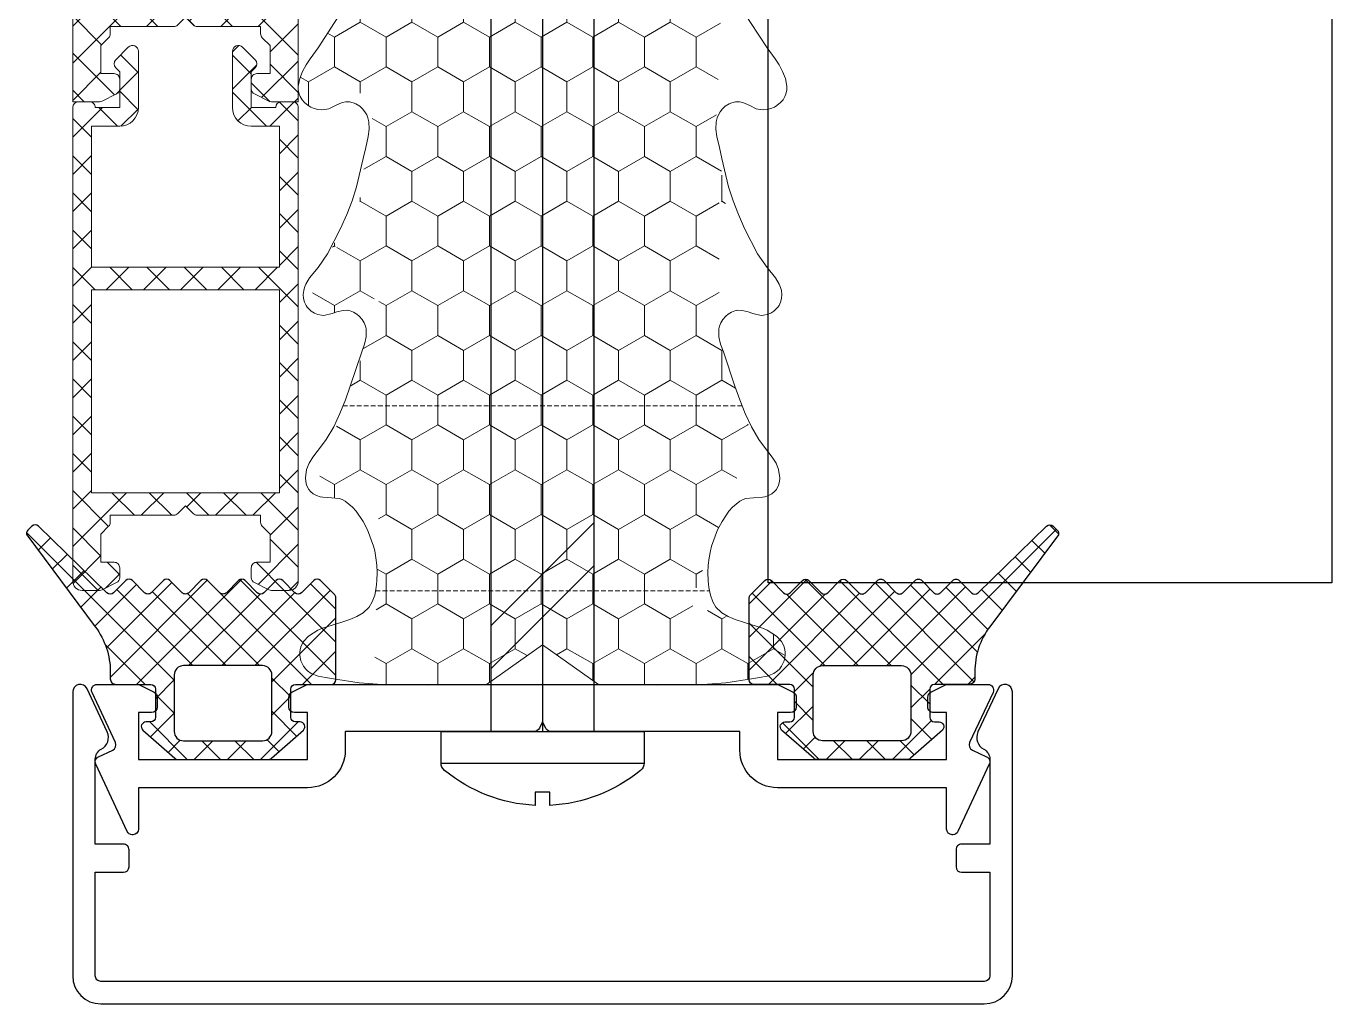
# Model space of a CAD drawing. Header units: millimetres. Extents: x 1744 to 18744, y -2272 to 2782.
# Drawn here: x 10935.5 to 11004.9, y -859.6 to -807.6 of the extents above; entities that cross this region are included whole.
import ezdxf

# ---------------------------------------------------------------- set-up
doc = ezdxf.new("R2010")
doc.units = ezdxf.units.MM
doc.linetypes.add('HIDDEN', pattern=[0.375, 0.25, -0.125])
for name, color, linetype, lineweight in [('2', 3, 'HIDDEN', 13), ('Уплотнители', 1, 'Continuous', 20), ('Штриховка', 1, 'Continuous', 5)]:
    doc.layers.add(name, color=color, linetype=linetype, lineweight=lineweight)
doc.layers.add('Steklopaket', color=5, linetype='Continuous')

# ---------------------------------------------------------------- blocks, each defined once
blk = doc.blocks.new('КП45313-2')
blk.add_lwpolyline([(-12.42917960675186, -2.601713530158574, -0.1164338214657997), (-12.56334368540229, -2.570041687458338), (-13.33416407865297, -2.184631490832998, -0.2840790438404123), (-13.50000000000182, -1.916303333533051), (-13.50000000000182, -1.401713530157849, -0.4142135623730951), (-13.20000000000254, -1.101713530158574), (-12.50000000000182, -1.101713530158574), (-12.50000000000182, 1.398286469841422), (-21.50000000000182, 1.398286469841422), (-21.50000000000182, -1.101713530158574), (-20.80000000000291, -1.101713530158574, -0.4142135623730951), (-20.50000000000182, -1.401713530157849), (-20.50000000000182, -1.916303333533051, -0.2840790438404119), (-20.66583592135248, -2.184631490832998), (-21.43665631460317, -2.570041687458338, -0.1164338214658538), (-21.57082039325178, -2.601713530158574), (-23.70000000000255, -2.601713530158574, -0.5486187866266353), (-23.97189233611425, -2.174928051635561), (-22.72678547852411, 0.4952122212366703, 0.4142135623730518), (-22.87189233611389, 0.8938900358702992), (-23.62678547852556, 1.245902489265517, -0.4142135623730517), (-23.77189233611352, 1.644580303898234), (-22.10228166233901, 5.225071948364075, -0.2914734195861178), (-21.8303893262273, 5.398286469841423), (-21.80000000000291, 5.398286469841423, -0.4142135623730951), (-21.50000000000364, 5.098286469842148), (-21.50000000000364, 2.898286469841423), (-12.50000000000364, 2.898286469841423, -0.4142135623730284), (-10.50000000000363, 0.8982864698423327), (-10.50000000000182, -0.1017135301576673), (-0.4354101966273447, -0.1017135301585768, -0.2840790438404208), (-0.1670820393264876, -0.2675494515074206), (-3.638e-12, -0.6017135301585768), (0.1670820393228496, -0.2675494515074206, -0.2840790438404123), (0.4354101966237069, -0.1017135301585768), (10.49999999999636, -0.1017135301585768), (10.49999999999636, 0.8982864698423327, -0.4142135623730542), (12.49999999999636, 2.89828646984233), (21.49999999999636, 2.898286469841423), (21.49999999999636, 5.098286469842148, -0.4142135623730699), (21.79999999999745, 5.398286469842332), (21.83038932622368, 5.398286469842332, -0.2914734195860797), (22.10228166233355, 5.225071948364075), (23.77189233610807, 1.644580303898234, -0.4142135623730517), (23.62678547852011, 1.245902489265517), (22.87189233610843, 0.8938900358702992, 0.4142135623730518), (22.72678547852047, 0.4952122212366703), (23.97189233610879, -2.174928051635561, -0.5486187866266353), (23.69999999999709, -2.601713530158574), (21.57082039324814, -2.601713530158574, -0.1164338214658538), (21.43665631459771, -2.570041687458338), (20.66583592134703, -2.184631490832998, -0.2840790438404119), (20.49999999999636, -1.916303333533051), (20.49999999999636, -1.401713530157849, -0.4142135623730951), (20.79999999999746, -1.101713530158574), (21.49999999999636, -1.101713530158574), (21.49999999999636, 1.398286469841422), (12.49999999999636, 1.398286469841422), (12.49999999999636, -1.101713530158574), (13.19999999999709, -1.101713530158574, -0.4142135623730951), (13.49999999999636, -1.401713530157849), (13.49999999999636, -1.916303333533051, -0.2840790438404123), (13.33416407864752, -2.184631490832998), (12.56334368539683, -2.570041687458338, -0.1164338214657993), (12.42917960674822, -2.601713530158574)], format="xyb", close=True)
blk = doc.blocks.new('ТПУ-007ММ')
at = {"true_color": 0xafd9aa}
h = blk.add_hatch(dxfattribs=at)
h.set_pattern_fill('ANSI37', color=9, scale=10, angle=180, style=0)
h.set_pattern_definition([(225, (-3851.062278646376, 2334.401214431863), (0.8838834764831842, -0.8838834764831845), []), (315, (-3851.062278646376, 2334.401214431863), (0.8838834764831845, 0.8838834764831842), [])])
edge = h.paths.add_edge_path(flags=16)
edge.add_line((2.100000000000362, -1), (-2.099999999999452, -1))
edge.add_arc((-2.099999999999452, -1.5), 0.5, 90, 180)
edge.add_line((-2.599999999999451, -1.5), (-2.599999999999451, -4.5))
edge.add_arc((-2.099999999999452, -4.5), 0.5, 180, 270)
edge.add_line((-2.099999999999452, -5), (2.100000000000358, -5))
edge.add_arc((2.100000000000362, -4.5), 0.5, 270, 360)
edge.add_line((2.600000000000363, -4.5), (2.600000000000363, -1.5))
edge.add_arc((2.100000000000362, -1.5), 0.5, 0, 90)
edge = h.paths.add_edge_path()
edge.add_arc((-3.849999999999451, -2.25), 0.25, 0, 90, ccw=False)
edge.add_line((-3.599999999999451, -2.25), (-3.599999999999451, -3.75))
edge.add_arc((-3.849999999999451, -3.75), 0.25, -90, 0, ccw=False)
edge.add_line((-3.849999999999451, -4), (-5.75, -4))
edge.add_arc((-5.75, -4.25), 0.25, 90, 180)
edge.add_line((-6, -4.25), (-6, -8.620710677857005))
edge.add_arc((-5.800000000000141, -8.620710677856747), 0.1999999999998589, 180.0000000000738, 224.9999999902793)
edge.add_line((-5.941421356261344, -8.762132034069962), (-5.17677669529621, -9.52677669529612))
edge.add_arc((-4.999999999999771, -9.349999999999712), 0.2499999999997005, 224.9999999999954, 314.9999999087703)
edge.add_line((-4.82322330498482, -9.526776695577608), (-4.176776692393103, -8.880330085326475))
edge.add_arc((-3.999999997096437, -9.057106780622993), 0.2499999999999367, 45.000000091357606, 135.0000000000242, ccw=False)
edge.add_line((-3.823223302081713, -8.880330085044532), (-3.176776692393103, -9.526776695293393))
edge.add_arc((-2.999999997096209, -9.34999999999652), 0.2500000000003486, 224.9999999999965, 314.9999999096534)
edge.add_line((-2.823223302078075, -9.526776695572153), (-2.176776692393104, -8.880330085301011))
edge.add_arc((-1.999999997096438, -9.057106780597373), 0.2499999999998262, 45.00000009958609, 135.0000000000495, ccw=False)
edge.add_line((-1.823223302107178, -8.880330084993602), (-1.176776692393104, -9.526776695057832))
edge.add_arc((-0.9999999970964379, -9.349999999760962), 0.2500000000001829, 225.0000000000322, 314.9999999861131)
edge.add_line((-0.8232233018425175, -9.52677669510058), (-0.176776695296212, -8.880330086008142))
edge.add_arc((6.821e-13, -9.057106781304778), 0.2500000000001829, 44.9999998704028, 135.0000000000414, ccw=False)
edge.add_line((0.1767766956972991, -8.880330086407868), (0.8232233009784977, -9.526776695015087))
edge.add_arc((0.9999999962751644, -9.34999999971842), 0.2500000000000422, 225, 315)
edge.add_line((1.176776691571831, -9.526776695015087), (1.823223304952079, -8.880330085008154))
edge.add_arc((1.999999999848794, -9.057106780704647), 0.2499999999999543, 44.99999985266362, 134.9999998703907, ccw=False)
edge.add_line((2.176776695599983, -8.880330085862623), (2.823223300978497, -9.526776695015087))
edge.add_arc((2.999999996275163, -9.34999999971842), 0.2500000000000422, 225, 315)
edge.add_line((3.176776691571831, -9.526776695015087), (3.823223305644205, -8.880330084783964))
edge.add_arc((4.000000000540693, -9.057106780480296), 0.2499999999996804, 44.99999983277689, 134.9999998703798, ccw=False)
edge.add_line((4.176776696353043, -8.880330085699825), (4.823223300978495, -9.526776695015087))
edge.add_arc((4.999999996275163, -9.34999999971842), 0.2500000000000422, 225, 315)
edge.add_line((5.176776691571831, -9.526776695015087), (5.823223305103962, -8.880330084894466))
edge.add_arc((6.000000000000909, -9.057106780590932), 0.250000000000095, 44.99999997215542, 134.9999998704322, ccw=False)
edge.add_line((6.176776695383522, -8.880330085380137), (9.823223300978494, -12.42322330470324))
edge.add_arc((9.999999996275164, -12.24644660940657), 0.2500000000000422, 225, 315)
edge.add_line((10.17677669157183, -12.42322330470324), (10.38689254327437, -12.21310745542268))
edge.add_arc((10.21011584899605, -12.0363307591077), 0.2500000000000171, 314.9999996699439, 380.2248594312913)
edge.add_line((10.44470162820016, -11.94990441940035), (6.795423048550218, -7.064793884438586))
edge.add_arc((10.00000000000057, -4.67090864027216), 4.000000000000575, 179.9999999999984, 216.7604916387839, ccw=False)
edge.add_line((6, -4.670908640272044), (6, -4.299999999999727))
edge.add_arc((5.700000000000499, -4.299999999999498), 0.2999999999994998, 359.9999999999566, 449.9999999999565)
edge.add_line((5.700000000000727, -4), (3.850000000000362, -4))
edge.add_arc((3.850000000000362, -3.75), 0.25, 180, 270, ccw=False)
edge.add_line((3.600000000000362, -3.75), (3.600000000000362, -2.25))
edge.add_arc((3.850000000000362, -2.25), 0.25, 90, 180, ccw=False)
edge.add_line((3.850000000000362, -2), (4.100000000000362, -2))
edge.add_arc((4.100000000000316, -1.749999999999995), 0.2500000000000029, 270.0000000000106, 405.0646371708096)
edge.add_line((4.276577155499579, -1.573023989886223), (2.573188937358279, -0.0730239898862237))
edge.add_arc((2.396611781859076, -0.2499999999998687), 0.2499999999998686, 45.06463717079881, 90.00000000000345)
edge.add_line((2.396611781859064, 0), (-2.396611781858153, 0))
edge.add_arc((-2.39661178185817, -0.2499999999998687), 0.2499999999998687, 89.99999999999653, 134.9353628292011)
edge.add_line((-2.573188937357372, -0.0730239898862237), (-4.276577155498671, -1.573023989886223))
edge.add_arc((-4.099999999999398, -1.749999999999992), 0.2500000000000067, 134.9353628291926, 269.9999999999871)
edge.add_line((-4.09999999999945, -2), (-3.849999999999451, -2))
at = {"color": 9, "true_color": 0xafd9aa}
for points in [[(-3.849999999999451, -2, -0.4142135623730951), (-3.599999999999451, -2.25), (-3.599999999999451, -3.75, -0.4142135623730951), (-3.849999999999451, -4), (-5.75, -4, 0.4142135623730951), (-6, -4.25), (-6, -8.620710677857005, 0.1989123673352304), (-5.941421356261344, -8.762132034069962), (-5.17677669529621, -9.52677669529612, 0.4142135619067565), (-4.82322330498482, -9.526776695577608), (-4.176776692393103, -8.880330085326475, -0.4142135619062035), (-3.823223302081713, -8.880330085044532), (-3.176776692393103, -9.526776695293393, 0.4142135619112647), (-2.823223302078075, -9.526776695572153), (-2.176776692393104, -8.880330085301011, -0.4142135618642688), (-1.823223302107178, -8.880330084993602), (-1.176776692393104, -9.526776695057832, 0.4142135623019409), (-0.8232233018425175, -9.52677669510058), (-0.176776695296212, -8.880330086008142, -0.4142135630358015), (0.1767766956972991, -8.880330086407868), (0.8232233009784977, -9.526776695015087, 0.4142135623730951), (1.176776691571831, -9.526776695015087), (1.823223304952079, -8.880330085008154, -0.4142135624637165), (2.176776695599983, -8.880330085862623), (2.823223300978497, -9.526776695015087, 0.4142135623730959), (3.176776691571831, -9.526776695015087), (3.823223305644205, -8.880330084783964, -0.4142135625653189), (4.176776696353043, -8.880330085699825), (4.823223300978495, -9.526776695015087, 0.4142135623730951), (5.176776691571831, -9.526776695015087), (5.823223305103962, -8.880330084894466, -0.4142135618530923), (6.176776695383522, -8.880330085380137), (9.823223300978494, -12.42322330470324, 0.4142135623730951), (10.17677669157183, -12.42322330470324), (10.38689254327437, -12.21310745542268, 0.2925382143430558), (10.44470162820016, -11.94990441940035), (6.795423048550218, -7.064793884438586, -0.1617877531424436), (6, -4.670908640272044), (6, -4.299999999999727, 0.4142135623730951), (5.700000000000727, -4), (3.850000000000362, -4, -0.4142135623730951), (3.600000000000362, -3.75), (3.600000000000362, -2.25, -0.4142135623730951), (3.850000000000362, -2), (4.100000000000362, -2, 0.6685866648355444), (4.276577155499579, -1.573023989886223), (2.573188937358279, -0.0730239898862237, 0.1986191920077149), (2.396611781859064, 0), (-2.396611781858154, 0, 0.1986191920077149), (-2.573188937357372, -0.0730239898862237), (-4.276577155498671, -1.573023989886223, 0.668586664835515), (-4.09999999999945, -2)], [(2.100000000000362, -1), (-2.099999999999452, -1, 0.4142135623730951), (-2.599999999999451, -1.5), (-2.599999999999451, -4.5, 0.4142135623730951), (-2.099999999999452, -5), (2.100000000000362, -5, 0.4142135623730951), (2.600000000000363, -4.5), (2.600000000000363, -1.5, 0.4142135623730951)]]:
    blk.add_lwpolyline(points, format="xyb", close=True, dxfattribs=at)
blk = doc.blocks.new('КП45310')
at = {"color": 0}
blk.add_lwpolyline([(23.80000000000382, -4.255527668558896), (23.80000000000382, -8.776805397744283, -0.279739281223065), (23.47692307692796, -9.309077517498736, 0.4015594422234813), (23.16558454907954, -10.22589444043024), (24.23747688519052, -12.52457497326122, 0.8025848516716022), (25.00000000000455, -12.35552766856563), (25.00000000000455, 2.744472331441102, 0.4142135623731017), (23.50000000000455, 4.244472331441102), (-23.49999999999545, 4.244472331441102, 0.4142135623730961), (-24.99999999999545, 2.744472331441102), (-24.99999999999545, -12.35552766856563, 0.802584851671664), (-24.2374768851796, -12.52457497326122), (-23.16558454906862, -10.22589444043024, 0.4015594422234813), (-23.47692307691886, -9.309077517498736, -0.279739281223065), (-23.79999999999473, -8.776805397744283), (-23.79999999999473, -4.255527668558896), (-22.29999999999472, -4.255527668558896, 0.4142135623730951), (-21.99999999999545, -3.955527668558715), (-21.99999999999545, -3.05552766855817, 0.4142135623730951), (-22.29999999999472, -2.755527668558896), (-23.79999999999473, -2.755527668558896), (-23.79999999999473, 2.744472331441102, -0.4142135623731022), (-23.49999999999545, 3.044472331441284), (23.50000000000455, 3.044472331441284, -0.4142135623731022), (23.80000000000564, 2.744472331441102), (23.80000000000564, -2.755527668558896), (22.30000000000382, -2.755527668558896, 0.4142135623730951), (22.00000000000455, -3.05552766855817), (22.00000000000455, -3.955527668558715, 0.4142135623730951), (22.30000000000382, -4.255527668558896)], format="xyb", close=True, dxfattribs=at)
blk = doc.blocks.new('ВС 5.5х70 А2 DIN7981')
for p, q in [((0, 1.18234e-11), (0, -69.99999999997632)), ((-5.40000000000509, -71.68969696194199), (5.399999999994179, -71.68969696194199))]:
    blk.add_line(p, q)
for points in [[(2.749999999994543, -69.99999999997632), (2.749999999992724, -5.897394031388103), (-5.457e-12, 1.18234e-11), (-2.750000000005456, -5.897394031388103), (-2.750000000005456, -69.99999999997632)], [(-2.750000000003633, -66.67128480155316), (2.749999999994543, -61.17128480155407), (2.749999999994543, -58.879618134888), (-2.750000000003633, -64.37961813488619)]]:
    blk.add_lwpolyline(points, close=True)
blk.add_lwpolyline([(-0.3930000000054861, -73.94057696377878, -0.1618488601451376), (-5.218181818185255, -72.07539156986239, -0.2238875363520592), (-5.40000000000509, -71.68969696194199), (-5.40000000000509, -69.99999999997632), (5.399999999994179, -69.99999999997632), (5.399999999994179, -71.68969696194199, -0.2238875363520589), (5.218181818174342, -72.07539156986239, -0.1618488601451411), (0.3929999999945721, -73.94057696377878), (0.3929999999945721, -73.2402878665789), (-0.3930000000054861, -73.2402878665789)], format="xyb", close=True)
blk = doc.blocks.new('Т50-06')
at = {"layer": 'Штриховка', "lineweight": 5}
h = blk.add_hatch(dxfattribs=at)
h.set_pattern_fill('ANSI37', color=256, scale=11.20000000000051, angle=90, style=0)
h.set_pattern_definition([(135, (-11417.54775238472, 3829.393254539782), (-0.9899494936612114, -0.9899494936612114), []), (225, (-11417.54775238472, 3829.393254539782), (0.9899494936612111, -0.9899494936612114), [])])
edge = h.paths.add_edge_path()
edge.add_line((2.808077787521142, 0), (3.220209821877688, -0.4121320343574554))
edge.add_arc((3.008077787524519, -0.6242640687165812), 0.3000000000002588, 8.054144018387888e-10, 45.000000000804505, ccw=False)
edge.add_line((3.308077787524778, -0.624264068712364), (3.308077787524778, -4.000000000003183))
edge.add_line((3.308077787524778, -4.000000000003183), (3.683813718819691, -4.000000000003183))
edge.add_arc((3.683813718821726, -4.300000000002614), 0.2999999999994314, 45.00000000048078, 90.0000000003887, ccw=False)
edge.add_line((3.895945753175508, -4.087867965645272), (4.308077787533875, -4.500000000003183))
edge.add_line((4.308077787533875, -4.500000000003183), (5.808077787533874, -4.500000000003183))
edge.add_line((5.808077787533874, -4.500000000003183), (5.808077787533874, -3.80000000000291))
edge.add_arc((6.108077787531384, -3.800000000000691), 0.2999999999975102, 90.00000000035851, 180.0000000004237, ccw=False)
edge.add_line((6.108077787529508, -3.500000000003181), (6.622667590910167, -3.500000000003181))
edge.add_arc((6.6226675909096, -3.80000000000463), 0.3000000000014498, 26.565051177013117, 89.9999999998916, ccw=False)
edge.add_line((6.890995748211024, -3.665835921354298), (7.27640594483546, -4.436656314603165))
edge.add_arc((7.008077787537315, -4.570820393249118), 0.2999999999965588, -5.080096343590412e-10, 26.565051176545126, ccw=False)
edge.add_line((7.308077787533874, -4.570820393251778), (7.308077787533874, -6))
edge.add_line((7.308077787533874, -6), (-6.691922212478856, -6))
edge.add_line((-6.691922212478856, -6), (-6.691922212478856, -5.100000000001728))
edge.add_arc((-6.391922212477779, -5.099999999999893), 0.3000000000010772, 90.00000000034493, 180.0000000003505, ccw=False)
edge.add_line((-6.391922212479585, -4.799999999998815), (-6.391922212479585, -3.5))
edge.add_line((-6.391922212479585, -3.5), (-8.291922212479221, -3.5))
edge.add_line((-8.291922212479221, -3.5), (-8.50405424683504, -3.712132034357633))
edge.add_arc((-8.716186281189039, -3.500000000003634), 0.299999999997221, 225, 315, ccw=False)
edge.add_line((-8.928318315543036, -3.712132034357633), (-9.599028993664431, -3.041421356239879))
edge.add_arc((-9.374764924953391, -2.817157287526077), 0.3171572875260776, 90.000000000353, 225.0000000003528, ccw=False)
edge.add_line((-9.374764924955345, -2.5), (-6.391922212479585, -2.5))
edge.add_arc((-6.391922212479585, -3.5), 1, 0, 90, ccw=False)
edge.add_line((-5.391922212479585, -3.5), (-5.391922212479585, -5))
edge.add_line((-5.391922212479585, -5), (2.108077787524051, -5))
edge.add_line((2.108077787524051, -5), (2.108077787524051, 5.000000000000451))
edge.add_line((2.108077787524051, 5.000000000000452), (-5.391922212479585, 5.000000000000452))
edge.add_line((-5.391922212479585, 5.000000000000452), (-5.391922212479585, 3.500000000000451))
edge.add_arc((-6.39192221247981, 3.500000000000225), 1.000000000000225, -89.9999999999871, 1.290345608140342e-11, ccw=False)
edge.add_line((-6.391922212479585, 2.5), (-9.374764924955345, 2.5))
edge.add_arc((-9.374764924953954, 2.817157287524713), 0.3171572875247133, 134.9999999997493, 269.99999999974904, ccw=False)
edge.add_line((-9.599028993664431, 3.041421356237151), (-8.928318315543036, 3.712132034354908))
edge.add_arc((-8.716186281189039, 3.500000000000909), 0.299999999997221, 45, 135, ccw=False)
edge.add_line((-8.50405424683504, 3.712132034354908), (-8.291922212479221, 3.500000000000451))
edge.add_line((-8.291922212479221, 3.500000000000451), (-6.391922212479585, 3.500000000000451))
edge.add_line((-6.391922212479585, 3.500000000000451), (-6.391922212479585, 4.800000000000181))
edge.add_arc((-6.39192221247984, 5.099999999999197), 0.2999999999990157, 180.0000000000378, 270.0000000000489, ccw=False)
edge.add_line((-6.691922212478856, 5.099999999998999), (-6.691922212486132, 6.000000000000452))
edge.add_line((-6.691922212486132, 6.000000000000452), (7.308077787533874, 5.999999999997271))
edge.add_line((7.308077787533874, 5.999999999997271), (7.308077787533874, 4.570820393249045))
edge.add_arc((7.008077787528808, 4.57082039324431), 0.300000000005066, -26.565051176161717, 9.043219506565947e-10, ccw=False)
edge.add_line((7.27640594483546, 4.436656314596348), (6.890995748211024, 3.665835921347476))
edge.add_arc((6.622667590910352, 3.799999999998243), 0.3000000000009718, 269.9999999999647, 333.43494882284836, ccw=False)
edge.add_line((6.622667590910167, 3.499999999997271), (6.108077787529508, 3.499999999997271))
edge.add_arc((6.108077787531041, 3.799999999994439), 0.2999999999971683, 179.9999999996852, 269.9999999997071, ccw=False)
edge.add_line((5.808077787533874, 3.799999999996088), (5.808077787533874, 4.499999999997271))
edge.add_line((5.808077787533874, 4.499999999997271), (4.308077787533875, 4.499999999997271))
edge.add_line((4.308077787533875, 4.499999999997271), (3.895945753175508, 4.087867965642542))
edge.add_arc((3.683813718818055, 4.299999999997884), 0.300000000000613, 270.0000000003125, 315.0000000002851, ccw=False)
edge.add_line((3.683813718819691, 3.999999999997271), (3.308077787524778, 3.999999999997271))
edge.add_line((3.308077787524778, 3.999999999997271), (3.308077787524778, 0.624264068712364))
edge.add_arc((3.008077787521183, 0.6242640687152342), 0.3000000000035943, 314.9999999994594, 359.9999999994518, ccw=False)
edge.add_line((3.220209821877688, 0.4121320343547268), (2.808077787521142, 0))
at = {"layer": 'Уплотнители'}
blk.add_lwpolyline([(2.808077787521142, 0), (3.220209821877688, -0.4121320343574554, -0.1989123673796534), (3.308077787524778, -0.624264068712364), (3.308077787524778, -4.000000000003183), (3.683813718819691, -4.000000000003183, -0.1989123673792402), (3.895945753175508, -4.087867965645272), (4.308077787533875, -4.500000000003183), (5.808077787533874, -4.500000000003183), (5.808077787533874, -3.80000000000291, -0.4142135623734279), (6.108077787529508, -3.500000000003181), (6.622667590910167, -3.500000000003181, -0.2840790438402074), (6.890995748211024, -3.665835921354298), (7.27640594483546, -4.436656314603165, -0.1164338214657435), (7.308077787533874, -4.570820393251778), (7.308077787533874, -6), (-6.691922212478856, -6), (-6.691922212478856, -5.100000000001728, -0.414213562373123), (-6.391922212479585, -4.799999999998815), (-6.391922212479585, -3.5), (-8.291922212479221, -3.5), (-8.50405424683504, -3.712132034357633, -0.4142135623730951), (-8.928318315543036, -3.712132034357633), (-9.599028993664431, -3.041421356239879, -0.6681786379192989), (-9.374764924955345, -2.5), (-6.391922212479585, -2.5, -0.4142135623730951), (-5.391922212479585, -3.5), (-5.391922212479585, -5), (2.108077787524051, -5), (2.108077787524051, 5.000000000000452), (-5.391922212479585, 5.000000000000452), (-5.391922212479585, 3.500000000000451, -0.4142135623730951), (-6.391922212479585, 2.5), (-9.374764924955345, 2.5, -0.6681786379192988), (-9.599028993664431, 3.041421356237151), (-8.928318315543036, 3.712132034354908, -0.4142135623730951), (-8.50405424683504, 3.712132034354908), (-8.291922212479221, 3.500000000000451), (-6.391922212479585, 3.500000000000451), (-6.391922212479585, 4.800000000000181, -0.4142135623731507), (-6.691922212478856, 5.099999999998999), (-6.691922212486132, 6.000000000000452), (7.308077787533874, 5.999999999997271), (7.308077787533874, 4.570820393249045, -0.1164338214658003), (7.27640594483546, 4.436656314596348), (6.890995748211024, 3.665835921347476, -0.2840790438402317), (6.622667590910167, 3.499999999997271), (6.108077787529508, 3.499999999997271, -0.4142135623732063), (5.808077787533874, 3.799999999996088), (5.808077787533874, 4.499999999997271), (4.308077787533875, 4.499999999997271), (3.895945753175508, 4.087867965642542, -0.1989123673795331), (3.683813718819691, 3.999999999997271), (3.308077787524778, 3.999999999997271), (3.308077787524778, 0.624264068712364, -0.1989123673796235), (3.220209821877688, 0.4121320343547268), (2.808077787521142, 0)], format="xyb", dxfattribs=at)
blk = doc.blocks.new('Т50-07')
at = {"layer": 'Штриховка', "lineweight": 5}
h = blk.add_hatch(dxfattribs=at)
h.set_pattern_fill('ANSI37', color=256, scale=11.20000000000051, angle=90, style=0)
h.set_pattern_definition([(135, (-11406.9071067817, 3792.989326032436), (-0.9899494936612114, -0.9899494936612114), []), (225, (-11406.9071067817, 3792.989326032436), (0.9899494936612111, -0.9899494936612114), [])])
h.paths.add_polyline_path([(1.200000000000725, 5.000000000000226), (1.200000000000725, -5.000000000000226), (11.99999999999818, -5.000000000000226), (11.99999999999818, 5.000000000000226)], flags=16)
edge = h.paths.add_edge_path()
edge.add_line((0, 5.000000000000226), (-7.5, 5.000000000000226))
edge.add_line((-7.5, 5.000000000000226), (-7.5, 3.500000000000226))
edge.add_arc((-8.500000000000227, 3.499999999999999), 1.000000000000227, -89.99999999998698, 1.3017142919125035e-11, ccw=False)
edge.add_line((-8.5, 2.499999999999772), (-11.48284271247394, 2.499999999999772))
edge.add_arc((-11.48284271247408, 2.81715728752592), 0.3171572875261486, 135.0000000000265, 270.0000000000263, ccw=False)
edge.add_line((-11.70710678118666, 3.041421356238288), (-11.03639610306709, 3.712132034357863))
edge.add_arc((-10.82426406871127, 3.500000000002042), 0.2999999999997978, 45.000000000000114, 135.0000000000001, ccw=False)
edge.add_line((-10.61213203435545, 3.712132034357863), (-10.39999999999963, 3.500000000000226))
edge.add_line((-10.39999999999963, 3.500000000000226), (-8.5, 3.500000000000226))
edge.add_line((-8.5, 3.500000000000226), (-8.5, 4.799999999999954))
edge.add_arc((-8.500000000000483, 5.100000000000562), 0.3000000000006082, 180.0000000000814, 270.00000000009226, ccw=False)
edge.add_line((-8.800000000001091, 5.100000000000136), (-8.80000000000291, 5.700000000000045))
edge.add_arc((-8.500000000004164, 5.70000000000148), 0.2999999999987466, 89.99999999989961, 180.0000000002742, ccw=False)
edge.add_line((-8.500000000003636, 6.000000000000227), (16.70000000001164, 5.999999999997042))
edge.add_arc((16.70000000001152, 5.499999999996928), 0.5000000000001137, 1.3017142919125035e-11, 89.99999999998698, ccw=False)
edge.add_line((17.20000000001164, 5.499999999997042), (17.20000000001164, 4.570820393250186))
edge.add_arc((16.90000000001234, 4.570820393246822), 0.2999999999993008, -26.56505117642348, 6.423874765459914e-10, ccw=False)
edge.add_line((17.16832815731322, 4.436656314600213), (16.78291796068879, 3.665835921347252))
edge.add_arc((16.51458980338811, 3.799999999998017), 0.3000000000009752, 269.9999999999654, 333.434948822849, ccw=False)
edge.add_line((16.51458980338793, 3.499999999997044), (16.00000000001273, 3.499999999997044))
edge.add_arc((16.00000000001222, 3.799999999997624), 0.3000000000005807, 180.0000000000762, 270.0000000000977, ccw=False)
edge.add_line((15.70000000001164, 3.799999999997226), (15.70000000001164, 4.500000000000226))
edge.add_line((15.70000000001164, 4.500000000000226), (14.20000000001164, 4.500000000000226))
edge.add_line((14.20000000001164, 4.500000000000226), (13.78786796565691, 4.087867965642317))
edge.add_arc((13.57573593130238, 4.300000000001451), 0.3000000000012241, 269.9999999994049, 314.99999999937745, ccw=False)
edge.add_line((13.57573593129927, 4.000000000000227), (13.19999999999891, 4.000000000000227))
edge.add_line((13.19999999999891, 4.000000000000227), (13.19999999999891, 0.6242640687121366))
edge.add_arc((12.90000000000279, 0.6242640687078227), 0.2999999999961158, -44.99999999916861, 8.238885129685514e-10, ccw=False)
edge.add_line((13.11213203435909, 0.4121320343576829), (12.70000000000073, -2.274e-13))
edge.add_line((12.70000000000073, -2.274e-13), (13.11213203435909, -0.4121320343549544))
edge.add_arc((12.90000000000172, -0.6242640687132451), 0.3000000000026408, 1.248281478183344e-10, 45.000000000123975, ccw=False)
edge.add_line((13.20000000000436, -0.6242640687125915), (13.20000000000436, -4.000000000000227))
edge.add_line((13.20000000000436, -4.000000000000227), (13.57573593129927, -4.000000000003407))
edge.add_arc((13.57573593130221, -4.30000000000504), 0.3000000000016332, 45.00000000065461, 90.00000000056252, ccw=False)
edge.add_line((13.78786796565691, -4.087867965645497), (14.20000000001164, -4.500000000000226))
edge.add_line((14.20000000001164, -4.500000000000226), (15.70000000001164, -4.500000000003409))
edge.add_line((15.70000000001164, -4.500000000003409), (15.70000000001164, -3.800000000003136))
edge.add_arc((16.00000000001347, -3.800000000002057), 0.3000000000018321, 90.0000000001412, 180.0000000002061, ccw=False)
edge.add_line((16.00000000001273, -3.500000000000226), (16.51458980338793, -3.50000000000341))
edge.add_arc((16.51458980338847, -3.800000000004177), 0.3000000000007676, 26.565051177224007, 90.00000000010237, ccw=False)
edge.add_line((16.78291796068879, -3.665835921353163), (17.16832815731322, -4.436656314603396))
edge.add_arc((16.90000000001797, -4.570820393248675), 0.299999999993666, -3.7562131183221936e-10, 26.565051176677514, ccw=False)
edge.add_line((17.20000000001164, -4.570820393250642), (17.20000000001164, -5.500000000000226))
edge.add_arc((16.70000000001172, -5.500000000000312), 0.4999999999999148, -90.00000000000972, 9.890754881780595e-12, ccw=False)
edge.add_line((16.70000000001164, -6.000000000000227), (-8.5, -6.000000000000227))
edge.add_arc((-8.500000000000654, -5.699999999999789), 0.3000000000004377, 180.0000000001355, 270.0000000001248, ccw=False)
edge.add_line((-8.800000000001091, -5.700000000000499), (-8.800000000001091, -5.099999999997407))
edge.add_arc((-8.50000000000206, -5.09999999999944), 0.2999999999990308, 89.99999999960647, 179.9999999996118, ccw=False)
edge.add_line((-8.5, -4.800000000000409), (-8.5, -3.500000000000226))
edge.add_line((-8.5, -3.500000000000226), (-10.39999999999963, -3.500000000000226))
edge.add_line((-10.39999999999963, -3.500000000000226), (-10.61213203435545, -3.712132034355136))
edge.add_arc((-10.82426406871127, -3.499999999999315), 0.2999999999997965, 224.9999999999999, 314.9999999999999, ccw=False)
edge.add_line((-11.03639610306709, -3.712132034355136), (-11.70710678118666, -3.041421356235558))
edge.add_arc((-11.48284271247474, -2.817157287524782), 0.3171572875245571, 89.9999999998546, 224.9999999998544, ccw=False)
edge.add_line((-11.48284271247394, -2.500000000000226), (-8.5, -2.500000000000226))
edge.add_arc((-8.5, -3.500000000000226), 1, 0, 90, ccw=False)
edge.add_line((-7.5, -3.500000000000226), (-7.5, -5.000000000000226))
edge.add_line((-7.5, -5.000000000000226), (0, -5.000000000000226))
edge.add_line((0, -5.000000000000226), (0, 5.000000000000226))
at = {"layer": 'Уплотнители'}
blk.add_lwpolyline([(0, 5.000000000000226), (-7.5, 5.000000000000226), (-7.5, 3.500000000000226, -0.4142135623730951), (-8.5, 2.499999999999772), (-11.48284271247394, 2.499999999999772, -0.6681786379192988), (-11.70710678118666, 3.041421356238288), (-11.03639610306709, 3.712132034357863, -0.4142135623730951), (-10.61213203435545, 3.712132034357863), (-10.39999999999963, 3.500000000000226), (-8.5, 3.500000000000226), (-8.5, 4.799999999999954, -0.4142135623731507), (-8.800000000001091, 5.100000000000136), (-8.80000000000291, 5.700000000000045, -0.4142135623750098), (-8.500000000003636, 6.000000000000227), (16.70000000001164, 5.999999999997042, -0.4142135623729619), (17.20000000001164, 5.499999999997042), (17.20000000001164, 4.570820393250186, -0.1164338214658003), (17.16832815731322, 4.436656314600213), (16.78291796068879, 3.665835921347252, -0.2840790438402317), (16.51458980338793, 3.499999999997044), (16.00000000001273, 3.499999999997044, -0.4142135623732063), (15.70000000001164, 3.799999999997226), (15.70000000001164, 4.500000000000226), (14.20000000001164, 4.500000000000226), (13.78786796565691, 4.087867965642317, -0.1989123673795331), (13.57573593129927, 4.000000000000227), (13.19999999999891, 4.000000000000227), (13.19999999999891, 0.6242640687121366, -0.1989123673796235), (13.11213203435909, 0.4121320343576829), (12.70000000000073, -2.274e-13), (13.11213203435909, -0.4121320343549544, -0.1989123673796534), (13.20000000000436, -0.6242640687125915), (13.20000000000436, -4.000000000000227), (13.57573593129927, -4.000000000003407, -0.1989123673792402), (13.78786796565691, -4.087867965645497), (14.20000000001164, -4.500000000000226), (15.70000000001164, -4.500000000003409), (15.70000000001164, -3.800000000003136, -0.4142135623734279), (16.00000000001273, -3.500000000000226), (16.51458980338793, -3.50000000000341, -0.2840790438402074), (16.78291796068879, -3.665835921353163), (17.16832815731322, -4.436656314603396, -0.1164338214657435), (17.20000000001164, -4.570820393250642), (17.20000000001164, -5.500000000000226, -0.4142135623731951), (16.70000000001164, -6.000000000000227), (-8.5, -6.000000000000227, -0.4142135623730397), (-8.800000000001091, -5.700000000000499), (-8.800000000001091, -5.099999999997407, -0.414213562373123), (-8.5, -4.800000000000409), (-8.5, -3.500000000000226), (-10.39999999999963, -3.500000000000226), (-10.61213203435545, -3.712132034355136, -0.4142135623730951), (-11.03639610306709, -3.712132034355136), (-11.70710678118666, -3.041421356235558, -0.6681786379192989), (-11.48284271247394, -2.500000000000226), (-8.5, -2.500000000000226, -0.4142135623730951), (-7.5, -3.500000000000226), (-7.5, -5.000000000000226), (0, -5.000000000000226)], format="xyb", close=True, dxfattribs=at)
blk.add_lwpolyline([(1.200000000000725, 5.000000000000226), (1.200000000000725, -5.000000000000226), (11.99999999999818, -5.000000000000226), (11.99999999999818, 5.000000000000226)], close=True, dxfattribs=at)
blk = doc.blocks.new('Adifoam 530.121')
at = {"layer": 'Уплотнители', "true_color": 0xcd2027}
h = blk.add_hatch(dxfattribs=at)
h.set_pattern_fill('HONEY', color=242, scale=0.5)
h.set_pattern_definition([(0, (-5098.420115434093, -1689.738891567736), (2.38125, 1.374815322499999), [1.587499999999999, -3.174999999999998]), (120, (-5098.420115434093, -1689.738891567736), (-2.381249994797095, 1.374815331511695), [1.587499999999999, -3.174999999999998]), (60, (-5098.420115434093, -1689.738891567736), (5.2029046e-09, 2.749630654011693), [-3.174999999999998, 1.587499999999999])])
h.paths.add_polyline_path([(-54.01042306985329, 8.971816345647122), (-54.03974125744935, 8.53204353068439), (-54.06197207729928, 7.653985931196713), (-54.07469207347367, 6.093350511311687), (-54.03974125744935, 2.981862152351823), (-51.92849579209815, 0), (-54.03974125744935, -2.981862152351823), (-54.07469207347367, -6.093350511311673), (-54.06197207729928, -7.653985931196732), (-54.03974125744935, -8.532043530684415), (-53.95865800601495, -9.748292305026323), (-53.61313808924037, -11.87091520864189), (-53.5985571070887, -11.9443828998885), (-53.4602209178529, -12.3032597187232), (-53.32148249091368, -12.50423216470948), (-53.22596957696076, -12.60030693350383), (-53.06905231942526, -12.7176114079291), (-52.8923821078224, -12.80984453269842), (-52.77734706158843, -12.8524788395091), (-52.50408663972667, -12.90730697644699), (-52.30497573175489, -12.9091631908841), (-52.11102469128217, -12.87839561150281), (-51.99379204348042, -12.84159613066004), (-51.76118394553212, -12.71764970027924), (-51.47152629749143, -12.44923010863363), (-51.15306323084404, -11.95374577027608), (-51.06325705014296, -11.75793390477837), (-49.80822374691667, -7.835787850610452), (-40.86507859004763, -11.14626223153921), (-36.34445709786752, -9.620314389716405), (-35.93088360874572, -9.47687612588902), (-35.54633743569413, -9.384500559363916), (-28.20736147599268, -9.406889342499293), (-28.74714939171105, -9.782736865281443), (-24.49605103184787, -9.224994385358283), (-16.56437569591066, -9.559281276044162), (-13.12476865524313, -7.193403539548278), (-9.868514449834052, 9.8e-15), (-13.12476865524311, 7.193403539548197), (-17.76455849486358, 10.38480748592698), (-18.81396370983382, 11.06975117150198), (-21.44096651532253, 12.77854180711056), (-21.8069626289207, 12.91952319508277), (-22.20102658922952, 12.99513974851265), (-22.39550567313926, 12.99473800119631), (-22.62904723204337, 12.94985913168057), (-22.76445622054052, 12.89569930775997), (-22.93224989237387, 12.79497389162588), (-23.08376331893034, 12.66526617374687), (-23.24073449971639, 12.47458504321412), (-23.32227715733552, 12.33738288451354), (-23.40256149791276, 12.14941982603), (-23.45345867336071, 11.95318200778574), (-23.47252845490857, 11.75457297174395), (-23.43756471582583, 11.47037484915722), (-23.40589240237568, 11.37357251077602), (-22.05609295349767, 8.640428701928247), (-24.87175932062527, 9.274287169239471), (-29.24975011549975, 9.848677888133912), (-31.38810091668533, 11.57102825029875), (-31.8580150939013, 11.28494258183651), (-29.21289362493617, 10.42869499269033), (-29.59975981226092, 10.66643212437222), (-33.91726702399735, 12.55646578390336), (-33.96373402620884, 12.52630213289444), (-34.17720170595203, 12.31502996282597), (-34.28584478149514, 12.14140941074288), (-34.36177192316974, 11.95252415224876), (-34.4013849854664, 11.75677695416492), (-34.40600514128073, 11.63136765721106), (-34.30623827935689, 11.18699214256571), (-33.40817527044226, 8.629164627389963), (-35.8914783625233, 9.467410209442702), (-36.82727955958025, 9.692208092742447), (-36.75865413669356, 9.760127704894392), (-43.90556090917242, 12.17258514775643), (-43.98743650695633, 12.01922145119397), (-44.0533406758186, 11.82682012922986), (-44.08028192913024, 11.69881393070226), (-44.24071816394628, 8.69265299872528)])
at = {"layer": '2', "color": 1}
for p, q in [((-39.21749216439275, -10.6187614822087), (-39.21749216439275, 10.6187614822087)), ((-49.05546072557264, 8.882757583600956), (-49.05546072557264, -8.882757583600956)), ((0.1373882832385789, 0), (-54.03974125744935, 0))]:
    blk.add_line(p, q, dxfattribs=at)
at = {"layer": 'Уплотнители', "color": 251, "true_color": 0x636466}
blk.add_lwpolyline([(-54.03974125744935, 2.981862152351823), (-54.07469207347367, 6.093350511311655), (-54.06197207729928, 7.653985931196757), (-54.03974125744935, 8.532043530684401), (-53.95865800601495, 9.748292305026323), (-53.73502541709604, 11.12212817436011), (-53.67693836706076, 11.54945132756734), (-53.5985571070887, 11.94438289988852), (-53.4602209178529, 12.30325971872321), (-53.32148249091368, 12.50423216470949), (-53.22596957696077, 12.60030693350381), (-53.06905231942527, 12.7176114079291), (-52.8923821078224, 12.80984453269843), (-52.77734706158844, 12.8524788395091), (-52.50408663972667, 12.90730697644699), (-52.30497573175489, 12.9091631908841), (-52.11102469128217, 12.87839561150281), (-51.99379204348042, 12.84159613066004), (-51.76118394553213, 12.71764970027925), (-51.47152629749143, 12.44923010863363), (-51.15306323084404, 11.9537457702761), (-51.06325705014296, 11.75793390477838), (-50.72051513895623, 10.68681983067108), (-50.58061998789891, 10.25774109156145), (-50.42316056956224, 9.883746846292523), (-50.22363923272404, 9.545218945015447), (-49.92607741219035, 9.228536880282716), (-49.65416812668536, 9.061054470595991), (-49.28778051920289, 8.928210442935322), (-48.89132424019318, 8.850644639348502), (-48.52220800480972, 8.814993954291367), (-48.08491587976186, 8.802498599069622), (-47.69245187305386, 8.818510198031163), (-47.30683451308414, 8.861495292771451), (-46.92716576723433, 8.93215052497294), (-46.67616659776739, 8.995178061771181), (-45.82315693656892, 9.310935726502066), (-45.364173306647, 9.549247090596737), (-44.82455721638234, 9.913721934553676), (-44.60443291407863, 10.11003627574905), (-44.28793681247223, 10.49756670249166), (-44.19804328187454, 10.67009107072385), (-44.14735915354595, 10.81741233381581), (-44.10517599427021, 11.23236340506082), (-44.08028192913024, 11.69881393070227), (-44.0533406758186, 11.82682012922987), (-43.98743650695633, 12.01922145119397), (-43.89273121029055, 12.19661685072492), (-43.76986381867664, 12.35019029018554), (-43.66125084036776, 12.44326852125937), (-43.44447828396096, 12.55458307482354), (-43.25182705913085, 12.60275178853385), (-43.04900912237735, 12.61876491333214), (-42.6128972429251, 12.55864570743279), (-42.27529254109685, 12.42377233693355), (-41.94502725543588, 12.21804504983152), (-41.35050304706328, 11.75332527238652), (-41.00459603863237, 11.50750019997053), (-40.32862199726603, 11.1112789796623), (-39.62047494202579, 10.77804789903075), (-38.89547961744666, 10.49148005078859), (-38.17054026393362, 10.23671363284438), (-36.34445709786723, 9.62031438971644), (-35.93088360874572, 9.47687612588902), (-35.54633743569411, 9.384500559363914), (-35.11735160986154, 9.385809252930356), (-34.97858825117237, 9.420723177257287), (-34.79748017799649, 9.495384244850351), (-34.62735090920614, 9.59895963786198), (-34.4410023512346, 9.760902143556905), (-34.34011554212339, 9.880227656796704), (-34.23426228074277, 10.0500624842407), (-34.16225895082789, 10.23262922077901), (-34.13489812758053, 10.37080066857902), (-34.14014363522801, 10.61592193141564), (-34.22232892366719, 10.94800483696099), (-34.30623827935689, 11.18699214256571), (-34.40600514128073, 11.63136765721106), (-34.4013849854664, 11.75677695416493), (-34.36177192316974, 11.95252415224877), (-34.28584478149514, 12.14140941074288), (-34.17720170595203, 12.31502996282597), (-33.96373402620884, 12.52630213289444), (-33.87625368128464, 12.58308923920322), (-33.69330586622254, 12.66589290561387), (-33.49814570729541, 12.71444324796425), (-33.29839655136675, 12.72996902084719), (-33.07519109348596, 12.70902413313547), (-32.91460708549494, 12.66725941709865), (-32.73759179392801, 12.59469362527989), (-32.40611095996064, 12.39099191844457), (-31.85132251049436, 11.94413348608009), (-31.13065752493185, 11.44234353915431), (-29.77234139161465, 10.74198150460415), (-29.0330988966889, 10.41837041852022), (-28.30452245846391, 10.13464777010813), (-27.55657059715486, 9.892529596875873), (-26.06069632924209, 9.54193883380094), (-25.46522515510606, 9.407887282035974), (-24.88842341858254, 9.276473492521973), (-24.49605103184786, 9.224994385358286), (-24.11129016345422, 9.241210444249418), (-23.89463847645311, 9.293833131854626), (-23.74011722817067, 9.356191711911832), (-23.56604941264413, 9.455186657876313), (-23.40744102459757, 9.579222899481463), (-23.27048134975576, 9.72592186025281), (-23.13942899938229, 9.936953814645676), (-23.0858563967995, 10.07738437572152), (-23.04623144208199, 10.27304858367483), (-23.04294818820745, 10.47178789604504), (-23.07657084482526, 10.66589497371046), (-23.23299128512099, 11.02347337674518), (-23.40589240237568, 11.37357251077605), (-23.43756471582583, 11.47037484915722), (-23.47252845490857, 11.75457297174398), (-23.45345867336073, 11.9531820077857), (-23.40256149791276, 12.14941982603), (-23.32227715733552, 12.33738288451354), (-23.24073449971638, 12.47458504321412), (-23.08376331893033, 12.66526617374688), (-22.93224989237387, 12.79497389162588), (-22.76445622054052, 12.89569930775997), (-22.62904723204337, 12.94985913168057), (-22.39550567313927, 12.99473800119631), (-22.20102658922951, 12.99513974851265), (-21.8069626289207, 12.91952319508277), (-21.43514633611085, 12.77629987908722), (-21.07513325756736, 12.5841042571767), (-20.74868941614932, 12.37139379400264), (-20.16318904305899, 11.94738389040276), (-18.81396370983293, 11.06975117150182), (-17.19510758683282, 10.01312855948663), (-16.87592062018939, 9.773572383009196), (-16.23707229545198, 9.33415095764758), (-15.85568270683234, 9.140244929872324), (-15.48976616871823, 9.015185196858964), (-15.28959759091413, 8.979244571851037), (-15.09277086539805, 8.974053924937152), (-14.90414637215508, 9.006671548465418), (-14.81126329777271, 9.040763354543058), (-14.57154218780852, 9.203904918498434), (-14.43889256245711, 9.35657951291887), (-14.33661628446225, 9.531098184204893), (-14.29842501735857, 9.624050473647), (-14.23926076147199, 9.907943177921881), (-14.23555287557792, 10.10272440383232), (-14.29085988104179, 10.5778446709719), (-14.382787497555, 11.28694744318863), (-14.38703675540546, 11.6755264417452), (-14.31785492137169, 12.10157194718476), (-14.18749008769282, 12.42995684069979), (-14.08019735045946, 12.59655596554489), (-13.89455613443806, 12.78267960698576), (-13.78464773077303, 12.8541914754162), (-13.60079679456976, 12.93419594790407), (-13.40470489868221, 12.97915092820449), (-13.129887548449, 12.98099924019698), (-13.01547792737801, 12.95927296751983), (-12.83489253777952, 12.89716370254678), (-12.4964669434521, 12.70079294658899), (-12.1258964093422, 12.41895024829841), (-11.20032792678284, 11.77232428952788), (-9.904768107826383, 10.94583079068729), (-9.269496658668684, 10.50586441127393), (-7.428526803457316, 9.303512674836156), (-6.590749759790012, 8.845980201523162), (-6.278247150496097, 8.614733609474566), (-5.959934727708969, 8.249093107455792), (-5.825654215833307, 7.982878465688827), (-5.766286144403236, 7.789431962178696), (-5.737127830450845, 7.5906038325395), (-5.74282884285094, 7.391837250836486), (-5.772127779494437, 7.248324044057197), (-5.873602215188839, 7.017780012807634), (-5.993667570265642, 6.859085462524035), (-6.130171456429707, 6.740235058322012), (-6.310740253617041, 6.644804793979797), (-6.496413195958665, 6.592701642182191), (-6.693745965828384, 6.570773383707089), (-7.296552205687476, 6.629664074339416), (-7.505691664196093, 6.677531691044119), (-8.250057800426475, 6.914181329513212), (-8.87650062867851, 7.128174123396775), (-10.10624669894605, 7.422007255472177), (-10.49077622904497, 7.504275827834588), (-11.24756548913956, 7.641075793638719), (-11.70200494276468, 7.689504158990075), (-12.07098117800524, 7.692142869540019), (-12.26106220522069, 7.651726858716982), (-12.4024982103565, 7.574365175554702), (-12.53265533204285, 7.412206900703267), (-12.60491830628871, 7.223307773786927), (-12.64191779913926, 6.943168077529207), (-12.63724418383026, 6.811185697812106), (-12.55150350256554, 6.428581911798347), (-12.22256827702131, 5.70189349203224), (-11.96566572497249, 4.985565045903058), (-11.70600486075727, 4.113663845258995), (-11.61630633140885, 3.8610536875251), (-11.45400866776708, 3.502521302012381), (-11.23804839166132, 3.177750907068912), (-10.9635410529072, 2.911231184244115), (-10.63696003255154, 2.691621652753837), (-10.20419107611178, 2.481257557470598), (-9.91249089080793, 2.370064079209666), (-9.53941097302868, 2.253509561889813), (-8.514145140396067, 2.024374255541485), (-8.016573821239943, 1.933935215303563), (-7.246085117229994, 1.813441949105708), (-6.407927686283983, 1.720850182775848), (-5.69298225104012, 1.681548798438598), (-4.913101092967735, 1.677750541083014), (-4.329090271166933, 1.698325283549365), (-3.357743465296151, 1.776577573888061), (-1.628616710791899, 2.024183797224393), (-1.425299544660445, 2.011783668458063), (-0.9479146546727859, 1.882494692340515), (-0.6979423310940547, 1.736394574352514), (-0.4061636839651328, 1.466965579284988), (-0.1709477844979119, 1.116800295596249), (-0.0388586406961622, 0.7645349227475438), (9.095e-13, 0.5285018799279442), (0, 0), (9.095e-13, -0.5285018799279442), (-0.0388586406961622, -0.7645349227475438), (-0.1709477844979119, -1.116800295596249), (-0.4061636839651328, -1.466965579284988), (-0.6979423310940547, -1.736394574352514), (-0.9479146546727859, -1.882494692340515), (-1.425299544660445, -2.011783668458063), (-1.628616710791899, -2.024183797224393), (-3.357743465296151, -1.776577573888061), (-4.329090271166933, -1.698325283549365), (-4.913101092967735, -1.677750541083014), (-5.69298225104012, -1.681548798438598), (-6.407927686283983, -1.720850182775848), (-7.246085117229994, -1.813441949105708), (-8.016573821239943, -1.933935215303563), (-8.514145140396067, -2.024374255541485), (-9.53941097302868, -2.253509561889813), (-9.91249089080793, -2.370064079209666), (-10.20419107611178, -2.481257557470598), (-10.63696003255154, -2.691621652753837), (-10.9635410529072, -2.911231184244115), (-11.23804839166132, -3.177750907068912), (-11.45400866776708, -3.502521302012381), (-11.61630633140885, -3.8610536875251), (-11.70600486075727, -4.113663845258995), (-11.96566572497249, -4.985565045903058), (-12.22256827702131, -5.70189349203224), (-12.55150350256554, -6.428581911798347), (-12.63724418383026, -6.811185697812106), (-12.64191779913926, -6.943168077529207), (-12.60491830628871, -7.223307773786927), (-12.53265533204285, -7.412206900703267), (-12.4024982103565, -7.574365175554702), (-12.26106220522069, -7.651726858716982), (-12.07098117800524, -7.692142869540019), (-11.70200494276468, -7.689504158990075), (-11.24756548913956, -7.641075793638719), (-10.49077622904497, -7.504275827834588), (-10.10624669894605, -7.422007255472177), (-8.87650062867851, -7.128174123396775), (-8.250057800426475, -6.914181329513212), (-7.505691664196093, -6.677531691044119), (-7.296552205687476, -6.629664074339416), (-6.693745965828384, -6.570773383707089), (-6.496413195958665, -6.592701642182191), (-6.310740253617041, -6.644804793979797), (-6.130171456429707, -6.740235058322012), (-5.993667570265642, -6.859085462524035), (-5.873602215188839, -7.017780012807634), (-5.772127779494437, -7.248324044057197), (-5.74282884285094, -7.391837250836486), (-5.737127830450845, -7.5906038325395), (-5.766286144403236, -7.789431962178696), (-5.825654215833307, -7.982878465688827), (-5.959934727708969, -8.249093107455792), (-6.278247150496097, -8.614733609474566), (-6.590749759790012, -8.845980201523162), (-7.428526803457316, -9.303512674836156), (-9.269496658668684, -10.50586441127393), (-9.904768107826383, -10.94583079068729), (-11.20032792678284, -11.77232428952788), (-12.1258964093422, -12.41895024829841), (-12.4964669434521, -12.70079294658899), (-12.83489253777952, -12.89716370254678), (-13.01547792737801, -12.95927296751983), (-13.129887548449, -12.98099924019698), (-13.40470489868221, -12.97915092820449), (-13.60079679456976, -12.93419594790407), (-13.78464773077303, -12.8541914754162), (-13.89455613443806, -12.78267960698576), (-14.08019735045946, -12.59655596554489), (-14.18749008769282, -12.42995684069979), (-14.31785492137169, -12.10157194718476), (-14.38703675540546, -11.6755264417452), (-14.382787497555, -11.28694744318863), (-14.29085988104179, -10.5778446709719), (-14.23555287557792, -10.10272440383232), (-14.23926076147199, -9.907943177921881), (-14.29842501735857, -9.624050473647), (-14.33661628446225, -9.531098184204893), (-14.43889256245711, -9.35657951291887), (-14.57154218780852, -9.203904918498434), (-14.81126329777271, -9.040763354543058), (-14.90414637215508, -9.006671548465418), (-15.09277086539805, -8.974053924937152), (-15.28959759091413, -8.979244571851037), (-15.48976616871823, -9.015185196858964), (-15.85568270683234, -9.140244929872324), (-16.23707229545198, -9.33415095764758), (-16.87592062018939, -9.773572383009196), (-17.19510758683282, -10.01312855948663), (-18.81396370983293, -11.06975117150182), (-20.16318904305899, -11.94738389040276), (-20.74868941614932, -12.37139379400264), (-21.07513325756736, -12.5841042571767), (-21.43514633611085, -12.77629987908722), (-21.8069626289207, -12.91952319508277), (-22.20102658922951, -12.99513974851265), (-22.39550567313927, -12.99473800119631), (-22.62904723204337, -12.94985913168057), (-22.76445622054052, -12.89569930775997), (-22.93224989237387, -12.79497389162588), (-23.08376331893033, -12.66526617374688), (-23.24073449971638, -12.47458504321412), (-23.32227715733552, -12.33738288451354), (-23.40256149791276, -12.14941982603), (-23.45345867336073, -11.9531820077857), (-23.47252845490857, -11.75457297174398), (-23.43756471582583, -11.47037484915722), (-23.40589240237568, -11.37357251077605), (-23.23299128512099, -11.02347337674518), (-23.07657084482526, -10.66589497371046), (-23.04294818820745, -10.47178789604504), (-23.04623144208199, -10.27304858367483), (-23.0858563967995, -10.07738437572152), (-23.13942899938229, -9.936953814645676), (-23.27048134975576, -9.72592186025281), (-23.40744102459757, -9.579222899481463), (-23.56604941264413, -9.455186657876313), (-23.74011722817067, -9.356191711911832), (-23.89463847645311, -9.293833131854626), (-24.11129016345422, -9.241210444249418), (-24.49605103184786, -9.224994385358286), (-24.88842341858254, -9.276473492521973), (-25.46522515510606, -9.407887282035974), (-26.06069632924209, -9.54193883380094), (-27.55657059715486, -9.892529596875873), (-28.30452245846391, -10.13464777010813), (-29.0330988966889, -10.41837041852022), (-29.77234139161465, -10.74198150460415), (-31.13065752493185, -11.44234353915431), (-31.85132251049436, -11.94413348608009), (-32.40611095996064, -12.39099191844457), (-32.73759179392801, -12.59469362527989), (-32.91460708549494, -12.66725941709865), (-33.07519109348596, -12.70902413313547), (-33.29839655136675, -12.72996902084719), (-33.49814570729541, -12.71444324796425), (-33.69330586622254, -12.66589290561387), (-33.87625368128464, -12.58308923920322), (-33.96373402620884, -12.52630213289444), (-34.17720170595203, -12.31502996282597), (-34.28584478149514, -12.14140941074288), (-34.36177192316974, -11.95252415224877), (-34.4013849854664, -11.75677695416493), (-34.40600514128073, -11.63136765721106), (-34.30623827935689, -11.18699214256571), (-34.22232892366719, -10.94800483696099), (-34.14014363522801, -10.61592193141564), (-34.13489812758053, -10.37080066857902), (-34.16225895082789, -10.23262922077901), (-34.23426228074277, -10.0500624842407), (-34.34011554212339, -9.880227656796704), (-34.4410023512346, -9.760902143556905), (-34.62735090920614, -9.59895963786198), (-34.79748017799649, -9.495384244850351), (-34.97858825117237, -9.420723177257287), (-35.11735160986154, -9.385809252930356), (-35.54633743569411, -9.384500559363914), (-35.93088360874572, -9.47687612588902), (-36.34445709786723, -9.62031438971644), (-38.17054026393362, -10.23671363284438), (-38.89547961744666, -10.49148005078859), (-39.62047494202579, -10.77804789903075), (-40.32862199726603, -11.1112789796623), (-41.00459603863237, -11.50750019997053), (-41.35050304706328, -11.75332527238652), (-41.94502725543588, -12.21804504983152), (-42.27529254109685, -12.42377233693355), (-42.6128972429251, -12.55864570743279), (-43.04900912237735, -12.61876491333214), (-43.25182705913085, -12.60275178853385), (-43.44447828396096, -12.55458307482354), (-43.66125084036776, -12.44326852125937), (-43.76986381867664, -12.35019029018554), (-43.89273121029055, -12.19661685072492), (-43.98743650695633, -12.01922145119397), (-44.0533406758186, -11.82682012922987), (-44.08028192913024, -11.69881393070227), (-44.10517599427021, -11.23236340506082), (-44.14735915354595, -10.81741233381581), (-44.19804328187454, -10.67009107072385), (-44.28793681247223, -10.49756670249166), (-44.60443291407863, -10.11003627574905), (-44.82455721638234, -9.913721934553676), (-45.364173306647, -9.549247090596737), (-45.82315693656892, -9.310935726502066), (-46.67616659776739, -8.995178061771181), (-46.92716576723433, -8.93215052497294), (-47.30683451308414, -8.861495292771451), (-47.69245187305386, -8.818510198031163), (-48.08491587976186, -8.802498599069622), (-48.52220800480972, -8.814993954291367), (-48.89132424019318, -8.850644639348502), (-49.28778051920289, -8.928210442935322), (-49.65416812668536, -9.061054470595991), (-49.92607741219035, -9.228536880282716), (-50.22363923272404, -9.545218945015447), (-50.42316056956224, -9.883746846292523), (-50.58061998789891, -10.25774109156145), (-50.72051513895623, -10.68681983067108), (-51.06325705014296, -11.75793390477838), (-51.15306323084404, -11.9537457702761), (-51.47152629749143, -12.44923010863363), (-51.76118394553213, -12.71764970027925), (-51.99379204348042, -12.84159613066004), (-52.11102469128217, -12.87839561150281), (-52.30497573175489, -12.9091631908841), (-52.50408663972667, -12.90730697644699), (-52.77734706158844, -12.8524788395091), (-52.8923821078224, -12.80984453269843), (-53.06905231942527, -12.7176114079291), (-53.22596957696077, -12.60030693350381), (-53.32148249091368, -12.50423216470949), (-53.4602209178529, -12.30325971872321), (-53.5985571070887, -11.94438289988852), (-53.67693836706076, -11.54945132756734), (-53.73502541709604, -11.12212817436011), (-53.95865800601495, -9.748292305026323), (-54.03974125744935, -8.532043530684401), (-54.06197207729928, -7.653985931196757), (-54.07469207347367, -6.093350511311655), (-54.03974125744935, -2.981862152351823), (-51.92849579209815, 0)], close=True, dxfattribs=at)

msp = doc.modelspace()

# ---------------------------------------------------------------- linework, layer by layer
at = {"layer": 'Steklopaket'}
msp.add_lwpolyline([(10974.94813988072, -779.2404626256066), (11004.94813988072, -779.2404626256066), (11004.94813988072, -837.2404626256066), (10974.94813988072, -837.2404626256066)], close=True, dxfattribs=at)

# ---------------------------------------------------------------- block references
msp.add_blockref('ВС 5.5х70 А2 DIN7981', (10962.94813988072, -775.1394626256066))
for name, p, rotation in [('Adifoam 530.121', (10962.94813988072, -788.6010078379986), 90), ('Т50-06', (10943.94813988072, -804.3324626256067), 270), ('Т50-07', (10943.94813988072, -820.4404626256069), 270), ('ТПУ-007ММ', (10945.94813988072, -846.6404626256066), 180), ('КП45310', (10962.94813988072, -855.3964626256065), 180), ('КП45313-2', (10962.94813988072, -845.2424626256069), 180)]:
    msp.add_blockref(name, p, dxfattribs=dict(rotation=rotation))
at = {"xscale": -1, "rotation": 180}
msp.add_blockref('ТПУ-007ММ', (10979.94813988072, -846.6404626256066), dxfattribs=at)

doc.saveas('drawing.dxf')
